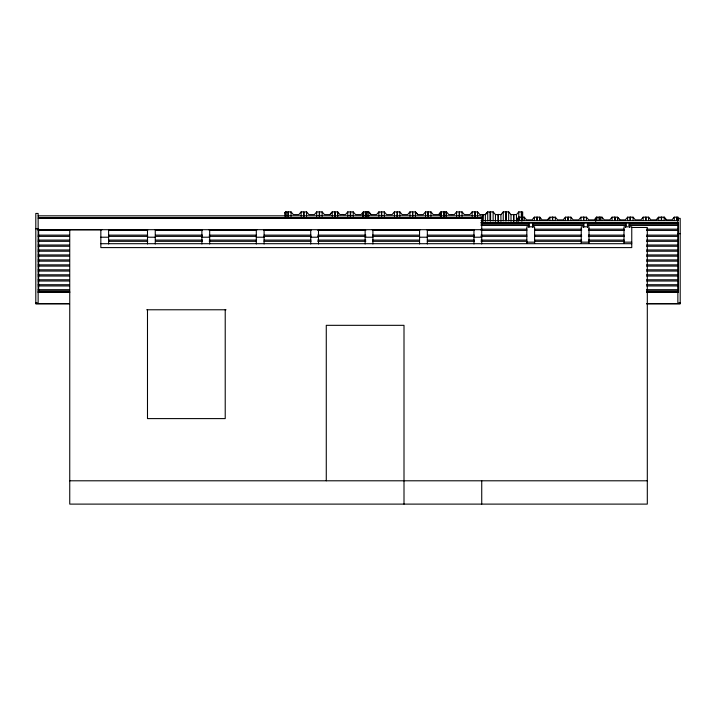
<?xml version="1.0" encoding="UTF-8"?>
<svg xmlns="http://www.w3.org/2000/svg" width="716" height="716" viewBox="0 0 716 716"><rect width="100%" height="100%" fill="white"/><g stroke="black" fill="none" stroke-linecap="round" stroke-linejoin="round"><path stroke-width="1.07" d="M288.494 216.366L288.467 211.891L291.036 211.891L293.354 214.603L298.823 214.603L301.141 211.891L303.7 211.891L303.673 216.366M304.04 216.366L304.014 211.891L306.582 211.891L308.9 214.603L314.369 214.603L316.687 211.891L319.246 211.891L319.22 216.366M381.771 216.366L381.744 211.891L384.313 211.891L386.631 214.603L392.1 214.603L394.418 211.891L396.986 211.927M397.326 216.366L397.299 211.891L399.859 211.891L402.177 214.603L407.646 214.603L409.964 211.891L412.532 211.891L412.505 216.366M412.872 216.366L412.846 211.891L415.405 211.891L417.741 214.576L420.328 214.603L423.192 214.603L425.51 211.891L428.079 211.891L428.079 216.33L428.052 211.918L430.951 211.891L433.27 214.603L438.738 214.603L441.074 211.918M438.729 214.576L441.056 211.891L446.498 211.891L448.816 214.603L451.707 214.576M459.511 216.366L459.484 211.891L462.044 211.891L464.362 214.603L469.839 214.603L472.148 211.891L474.717 211.891L474.69 216.366M490.603 220.814L490.576 211.891L493.145 211.891L495.454 214.603L495.454 221.271M498.067 221.271L498.193 214.424L498.318 221.271M506.149 220.814L506.123 211.891L508.691 211.891L511.009 214.603L511.009 221.271M513.614 221.271L513.739 214.424L513.864 221.271M521.696 220.814L521.669 211.891L522.68 211.918L522.68 220.814M517.99 221.441L517.99 218.094L518.796 217.172L524.237 217.172L526.555 219.884L532.024 219.884L534.342 217.172L539.783 217.172L542.102 219.884L547.57 219.884L549.897 217.199L555.33 217.172L557.648 219.884L563.116 219.884L565.434 217.172L570.876 217.172L573.194 219.884L578.662 219.884L580.98 217.172L586.422 217.172L588.74 219.884L594.208 219.884L596.526 217.172L601.968 217.172L604.286 219.884L609.755 219.884L612.073 217.172L617.514 217.172L619.85 219.857M678.15 220.546L678.15 217.172L674.257 217.172L671.939 219.884L666.471 219.884L664.153 217.172L661.593 217.172L658.711 217.172L656.393 219.884L650.925 219.884L648.607 217.172L643.165 217.172L640.847 219.884L635.378 219.884L633.06 217.172L627.619 217.172L625.301 219.884L619.832 219.884L617.496 217.199L617.496 220.546M366.225 211.936L363.325 211.891L361.007 214.603L355.539 214.603L353.221 211.891L350.652 211.891L350.679 216.366M397.317 211.936L396.959 216.366M428.365 211.963L428.419 216.366M443.938 211.981L443.965 216.366M474.95 212.026L477.59 211.891L479.908 214.603L482.521 214.603L482.521 221.271L482.754 214.469L482.799 221.244M485.385 221.271L485.367 214.576L487.703 211.891L490.603 211.936M506.149 211.936L503.25 211.891L500.932 214.603L498.229 214.46M521.696 211.936L518.796 211.891L516.478 214.603L513.846 214.514M284.816 216.16L284.789 212.813L285.595 211.891L288.154 211.891L288.154 216.33M284.816 212.831L285.603 211.918L285.603 216.366L285.595 211.891M319.587 216.366L319.56 211.891L322.128 211.891L324.446 214.603L329.915 214.603L332.233 211.891L334.802 211.891L334.766 216.366M329.915 214.603L332.242 211.918L332.242 216.366M350.348 216.33L350.348 211.891L347.779 211.891L345.461 214.603L342.857 214.603M381.691 212.052L378.871 211.891L376.553 214.603L371.085 214.603L368.749 211.918L366.198 211.891L366.225 216.366M459.144 216.366L459.171 211.891L456.602 211.891L454.284 214.603L451.68 214.603M547.552 219.857L549.888 217.172L549.897 220.546M656.384 219.857L658.711 217.172L658.729 220.546M350.589 212.052L350.321 216.366M482.772 221.271L482.772 214.603L485.385 214.603L487.712 211.918L487.712 220.814M495.454 214.603L498.067 214.603M511.009 214.603L513.614 214.603M38.118 215.829L481.206 215.829L481.206 218.299M38.655 217.95L481.734 217.95M38.118 218.129L481.734 218.04L481.734 243.995M481.027 220.662L677.864 220.662M480.955 222.631L678.401 222.631L678.401 292.092L646.638 292.03M481.027 222.962L677.864 222.962M481.027 224.206L529.115 224.206M532.471 224.206L583.916 224.206M587.272 224.206L626.419 224.206M628.657 224.206L677.864 224.206M481.027 225.442L529.115 225.442M532.471 225.442L583.916 225.442M587.272 225.442L626.419 225.442M628.657 225.442L677.864 225.442M631.763 227.464L647.309 227.464L647.309 504.109L69.747 504.109L69.747 229.684M35.8 228.78L38.136 228.78M481.027 229.174L526.878 229.174M534.709 229.174L581.678 229.174M588.391 229.174L624.182 229.174M646.548 229.174L677.864 229.174M38.118 229.693L481.734 229.693M38.118 229.782L101.815 229.782M108.519 229.782L147.63 229.782M155.453 229.782L202.377 229.782M209.09 229.782L257.134 229.782M263.837 229.782L310.771 229.782M318.593 229.782L365.527 229.782M372.231 229.782L420.283 229.782M426.987 229.782L473.92 229.782M38.118 230.409L69.434 230.409M108.581 230.409L147.729 230.409M155.56 230.409L202.53 230.409M209.242 230.409L256.221 230.409M264.043 230.409L311.021 230.409M317.734 230.409L365.822 230.409M372.535 230.409L419.504 230.409M427.336 230.409L474.314 230.409M481.027 230.409L526.878 230.409M534.709 230.409L581.678 230.409M588.391 230.409L624.182 230.409M646.548 230.409L677.864 230.409M677.864 233.711L680.2 233.711M38.118 235.134L69.434 235.134M108.581 235.134L147.729 235.134M155.56 235.134L202.53 235.134M209.242 235.134L256.221 235.134M264.043 235.134L311.021 235.134M317.734 235.134L365.822 235.134M372.535 235.134L419.504 235.134M427.336 235.134L474.314 235.134M481.027 235.134L526.878 235.134M534.709 235.134L581.678 235.134M588.391 235.134L624.182 235.134M646.548 235.134L677.864 235.134M38.118 236.37L69.434 236.37M108.581 236.37L147.729 236.37M155.56 236.37L202.53 236.37M209.242 236.37L256.221 236.37M264.043 236.37L311.021 236.37M317.734 236.37L365.822 236.37M372.535 236.37L419.504 236.37M427.336 236.37L474.314 236.37M481.027 236.37L526.878 236.37M534.709 236.37L581.678 236.37M588.391 236.37L624.182 236.37M646.548 236.37L677.864 236.37M100.84 237.211L108.617 237.211M147.487 237.211L155.256 237.211M201.894 237.211L209.672 237.211M256.31 237.211L264.088 237.211M310.726 237.211L318.495 237.211M365.133 237.211L372.911 237.211M419.549 237.211L427.327 237.211M473.965 237.211L481.734 237.211M38.118 240.084L69.434 240.084M108.581 240.084L147.729 240.084M155.56 240.084L202.53 240.084M209.242 240.084L256.221 240.084M264.043 240.084L311.021 240.084M317.734 240.084L365.822 240.084M372.535 240.084L419.504 240.084M427.336 240.084L474.314 240.084M481.027 240.084L526.878 240.084M534.709 240.084L581.678 240.084M588.391 240.084L624.182 240.084M646.548 240.084L677.864 240.084M38.118 241.319L69.434 241.319M108.581 241.319L147.729 241.319M155.56 241.319L202.53 241.319M209.242 241.319L256.221 241.319M264.043 241.319L311.021 241.319M317.734 241.319L365.822 241.319M372.535 241.319L419.504 241.319M427.336 241.319L474.314 241.319M481.027 241.319L526.878 241.319M534.709 241.319L581.678 241.319M588.391 241.319L624.182 241.319M646.548 241.319L677.864 241.319M526.824 242.151L534.592 242.151M581.24 242.151L589.008 242.151M623.994 242.151L631.763 242.151M100.84 243.7L631.763 243.7M38.118 245.024L69.434 245.024M646.548 245.024L677.864 245.024M38.118 246.259L69.434 246.259M646.548 246.259L677.864 246.259M38.118 249.974L69.434 249.974M646.548 249.974L677.864 249.974M38.118 251.209L69.434 251.209M646.548 251.209L677.864 251.209M38.118 254.95L69.434 254.95M646.548 254.95L677.864 254.95M38.118 256.185L69.434 256.185M646.548 256.185L677.864 256.185M38.118 259.917L69.434 259.917M646.548 259.917L677.864 259.917M38.118 261.152L69.434 261.152M646.548 261.152L677.864 261.152M38.118 264.866L69.434 264.866M646.548 264.866L677.864 264.866M38.118 266.101L69.434 266.101M646.548 266.101L677.864 266.101M38.118 269.807L69.434 269.834M646.548 269.807L677.864 269.834M38.118 271.051L69.434 271.069M646.548 271.069L677.864 271.051M38.118 274.81L69.434 274.81M646.548 274.81L677.864 274.81M38.118 276.045L69.434 276.045M646.548 276.045L677.864 276.045M38.118 279.777L69.434 279.777M646.548 279.777L677.864 279.777M38.118 281.012L69.434 281.012M646.548 281.012L677.864 281.012M38.118 284.726L69.434 284.726M646.548 284.726L677.864 284.726M38.118 285.961L69.434 285.961M646.548 285.961L677.864 285.961M38.118 289.676L69.434 289.676M646.548 289.676L677.864 289.676M38.118 290.911L69.434 290.911M646.548 290.911L677.864 290.911M38.038 292.03L69.971 292.092M38.118 292.146L69.434 292.146M646.548 292.146L677.864 292.146M35.8 302.877L38.136 302.877L38.136 213.44L35.8 213.44L35.8 303.772L69.362 303.772M680.2 302.877L677.864 302.877L677.864 218.362L680.2 218.362L680.2 303.772L646.638 303.772M35.8 303.682L69.362 303.682M646.638 303.682L680.2 303.682M146.673 309.777L226.032 309.777M69.747 480.794L647.309 480.794M342.812 214.487L339.993 214.603L337.675 211.891L335.106 211.891L335.106 216.33M288.199 211.999L288.127 216.366M595.748 218.112L595.73 221.441M517.99 218.094L518.017 220.34M440.259 212.813L440.286 216.16M362.547 212.831L362.547 216.16M664.144 217.199L666.471 219.884M417.723 214.603L415.396 211.918L415.396 216.366M371.103 214.576L368.767 211.891L368.749 216.366M521.355 211.981L521.329 220.814M505.809 211.981L505.782 220.814M381.458 212.017L381.413 216.366M334.775 211.936L335.133 216.366M443.625 211.891L443.598 216.366M365.894 211.891L365.867 216.366M676.826 217.172L676.799 220.546M674.257 217.172L674.275 220.546M664.153 217.172L664.144 220.546M661.593 217.172L661.62 220.546M661.28 217.172L661.253 220.546M648.607 217.172L648.598 220.546M646.047 217.172L646.074 220.546M645.734 217.172L645.707 220.546M643.165 217.172L643.183 220.546M633.06 217.172L633.042 220.546M630.492 217.172L630.528 220.546M629.534 222.962L629.534 227.428M627.619 217.172L627.637 220.546M625.641 222.962L625.641 227.428M623.994 243.538L623.994 226.802L631.763 226.802L631.763 247.593L100.84 247.593L100.84 229.541M614.641 217.172L614.614 220.546M612.073 217.172L612.091 220.546M601.968 217.172L601.95 220.546M600.411 217.172L600.411 220.546M599.399 217.172L599.426 220.546M599.095 217.172L599.068 220.546M596.911 217.172L596.911 220.546M596.526 217.172L596.544 220.546M589.008 243.538L589.008 226.802L581.24 226.802L581.24 243.538M587.559 222.962L587.559 227.428M586.422 217.172L586.404 220.546M583.853 217.172L583.88 220.546M583.665 222.962L583.665 227.428M583.549 217.172L583.513 220.546M580.98 217.172L580.998 220.546M570.876 217.172L570.858 220.546M568.307 217.172L568.334 220.546M555.33 217.172L555.312 220.546M552.761 217.172L552.788 220.546M552.448 217.172L552.421 220.546M537.215 217.172L537.242 220.546M536.902 217.172L536.875 220.546M534.592 243.538L534.592 226.802L526.824 226.802L526.824 243.538M534.342 217.172L534.351 220.546M532.811 222.962L532.811 227.428M528.927 222.962L528.927 227.428M524.237 217.172L524.219 220.546M519.181 217.172L519.181 220.546M518.796 211.891L518.805 220.814M516.46 214.576L516.478 221.271M508.691 211.891L508.673 220.814M503.25 211.891L503.258 220.814M500.914 214.576L500.932 221.271M493.145 211.891L493.127 220.814M490.263 220.779L490.263 211.891L490.236 220.814M481.734 480.794L481.734 504.109M477.59 211.891L477.581 216.366M473.965 229.541L473.965 243.995M472.148 211.891L472.166 216.366M462.044 211.891L462.035 216.366M456.602 211.891L456.62 216.366M446.498 211.891L446.489 216.366M444.949 211.891L444.949 216.366M441.45 211.891L441.45 216.366M441.056 211.891L441.074 216.366M430.951 211.891L430.942 216.366M427.327 229.541L427.327 243.995M425.528 211.918L425.528 216.366M425.51 211.891L425.51 216.33M419.549 229.541L419.549 243.995M409.964 211.891L409.982 216.366M404.003 504.109L404.003 325.324L326.272 325.324L326.272 480.794M399.859 211.891L399.85 216.366M394.418 211.891L394.435 216.366M384.313 211.891L384.295 216.366M378.871 211.891L378.889 216.366M372.911 229.541L372.911 243.995M367.21 211.891L367.21 216.366M365.133 229.541L365.133 243.995M363.71 211.891L363.71 216.366M363.325 211.891L363.343 216.366M353.221 211.891L353.203 216.366M347.779 211.891L347.797 216.366M322.128 211.891L322.111 216.366M318.495 229.541L318.495 243.995M316.687 211.891L316.696 216.366M310.726 229.541L310.726 243.995M306.582 211.891L306.564 216.366M301.141 211.891L301.15 216.366M291.036 211.891L291.018 216.366M285.979 211.891L285.979 216.366M264.088 229.541L264.088 243.995M256.31 229.541L256.31 243.995M225.218 309.777L225.218 418.6L147.487 418.6L147.487 309.777M209.672 229.541L209.672 243.995M201.894 229.541L201.894 243.995M155.256 229.541L155.256 243.995M147.487 229.541L147.487 243.995M108.617 229.541L108.617 243.995M38.655 229.013L38.655 292.092M677.166 220.546L677.166 217.199L677.139 220.519M630.187 220.519L630.187 217.172L630.161 220.546M614.972 220.546L614.972 217.199L614.946 220.519M567.994 220.519L567.994 217.172L567.967 220.546M565.443 220.546L565.443 217.199L565.434 220.519M539.783 220.519L539.783 217.172L539.766 220.546M475.057 216.366L475.057 211.918L475.03 216.33M337.675 216.33L337.675 211.891L337.657 216.366"/></g></svg>
